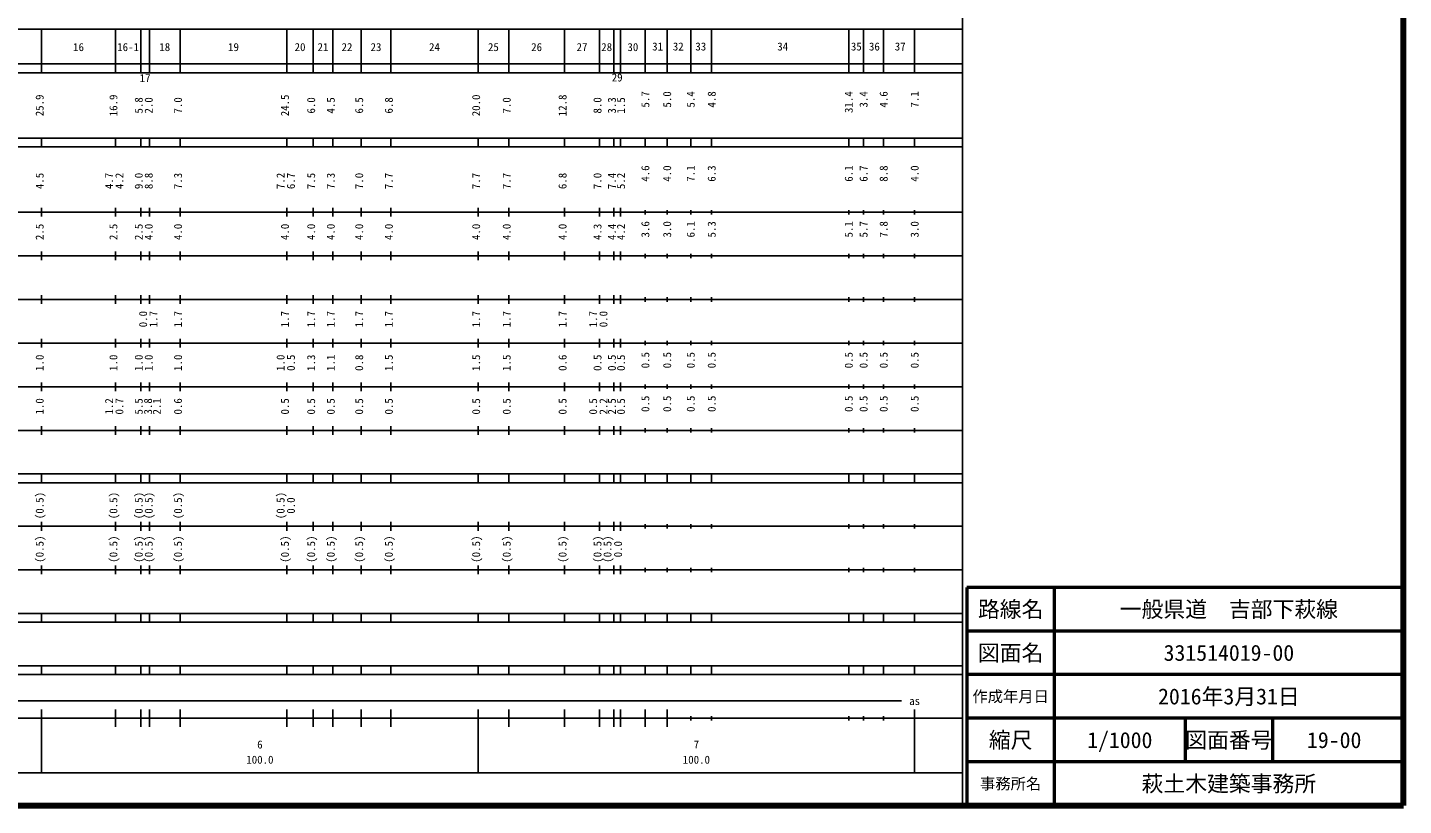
# Model space of a CAD drawing. Units: millimetres on the paper, enlarged 1000 times. Extents: x 40000 to 680000, y 20000 to 380000.
# Drawn here: x 364762 to 680000, y 20000 to 198357 of the extents above; entities that cross this region are included whole.
import ezdxf
from ezdxf.enums import TextEntityAlignment as Align

# ---------------------------------------------------------------- set-up
doc = ezdxf.new("R2010")
doc.units = ezdxf.units.MM
doc.header["$LTSCALE"] = 1000
for name, color, linetype, lineweight in [('M-TTL', 2, 'Continuous', 140), ('M-TTL-BAND', 7, 'Continuous', 25), ('M-TTL-FRAM', 2, 'Continuous', 50), ('M-TTL-LINE', 7, 'Continuous', 50)]:
    doc.layers.add(name, color=color, linetype=linetype, lineweight=lineweight)
doc.layers.add('M-TTL-TXT', color=7, linetype='Continuous')
doc.styles.add('ＭＳ ゴシック', font='')
doc.styles.get('ＭＳ ゴシック').set_extended_font_data('MS Gothic')

msp = doc.modelspace()

# ---------------------------------------------------------------- linework, layer by layer
at = {"layer": 'M-TTL'}
for p, q in [((680000, 20000), (680000, 380000)), ((40000, 20000), (680000, 20000))]:
    msp.add_line(p, q, dxfattribs=at)
at = {"layer": 'M-TTL-BAND'}
for p, q in [((579000, 20000), (579000, 370000)), ((68000, 198000), (579000, 198000)), ((368000, 188000), (368000, 198000)), ((384900, 188000), (384900, 198000)), ((390700, 188000), (390700, 198000)), ((392700, 188000), (392700, 198000)), ((399700, 188000), (399700, 198000)), ((424200, 188000), (424200, 198000)), ((430200, 188000), (430200, 198000)), ((434700, 188000), (434700, 198000)), ((441200, 188000), (441200, 198000)), ((448000, 188000), (448000, 198000)), ((468000, 188000), (468000, 198000)), ((475000, 188000), (475000, 198000)), ((487800, 188000), (487800, 198000)), ((495800, 188000), (495800, 198000)), ((499100, 188000), (499100, 198000)), ((500600, 188000), (500600, 198000)), ((506300, 198000), (506300, 188000)), ((506300, 188000), (506300, 198000)), ((511300, 198000), (511300, 188000)), ((516700, 198000), (516700, 188000)), ((521500, 198000), (521500, 188000)), ((552900, 198000), (552900, 188000)), ((556300, 198000), (556300, 188000)), ((560900, 198000), (560900, 188000)), ((568000, 198000), (568000, 188000)), ((40000, 190000), (579000, 190000)), ((40000, 188000), (579000, 188000)), ((40000, 173000), (579000, 173000)), ((40000, 171000), (579000, 171000)), ((368000, 171000), (368000, 173000)), ((384900, 171000), (384900, 173000)), ((390700, 171000), (390700, 173000)), ((392700, 171000), (392700, 173000)), ((399700, 171000), (399700, 173000)), ((424200, 171000), (424200, 173000)), ((430200, 171000), (430200, 173000)), ((434700, 171000), (434700, 173000)), ((441200, 171000), (441200, 173000)), ((448000, 171000), (448000, 173000)), ((468000, 171000), (468000, 173000)), ((475000, 171000), (475000, 173000)), ((487800, 171000), (487800, 173000)), ((495800, 171000), (495800, 173000)), ((499100, 171000), (499100, 173000)), ((500600, 171000), (500600, 173000)), ((506300, 171000), (506300, 173000)), ((511300, 171000), (511300, 173000)), ((516700, 171000), (516700, 173000)), ((521500, 171000), (521500, 173000)), ((552900, 171000), (552900, 173000)), ((556300, 171000), (556300, 173000)), ((560900, 171000), (560900, 173000)), ((568000, 171000), (568000, 173000)), ((40000, 156000), (579000, 156000)), ((368000, 155000), (368000, 157000)), ((384900, 155000), (384900, 157000)), ((390700, 155000), (390700, 157000)), ((392700, 155000), (392700, 157000)), ((399700, 155000), (399700, 157000)), ((424200, 155000), (424200, 157000)), ((430200, 155000), (430200, 157000)), ((434700, 155000), (434700, 157000)), ((441200, 155000), (441200, 157000)), ((448000, 155000), (448000, 157000)), ((468000, 155000), (468000, 157000)), ((475000, 155000), (475000, 157000)), ((487800, 155000), (487800, 157000)), ((495800, 155000), (495800, 157000)), ((499100, 155000), (499100, 157000)), ((500600, 155000), (500600, 157000)), ((506300, 156000), (506300, 156500)), ((506300, 155500), (506300, 156000)), ((511300, 156000), (511300, 156500)), ((511300, 155500), (511300, 156000)), ((516700, 156000), (516700, 156500)), ((516700, 155500), (516700, 156000)), ((521500, 156000), (521500, 156500)), ((521500, 155500), (521500, 156000)), ((552900, 156000), (552900, 156500)), ((552900, 155500), (552900, 156000)), ((556300, 156000), (556300, 156500)), ((556300, 155500), (556300, 156000)), ((560900, 156000), (560900, 156500)), ((560900, 155500), (560900, 156000)), ((568000, 156000), (568000, 156500)), ((568000, 155500), (568000, 156000)), ((46000, 146000), (579000, 146000)), ((368000, 145000), (368000, 147000)), ((384900, 145000), (384900, 147000)), ((390700, 145000), (390700, 147000)), ((392700, 145000), (392700, 147000)), ((399700, 145000), (399700, 147000)), ((424200, 145000), (424200, 147000)), ((430200, 145000), (430200, 147000)), ((434700, 145000), (434700, 147000)), ((441200, 145000), (441200, 147000)), ((448000, 145000), (448000, 147000)), ((468000, 145000), (468000, 147000)), ((475000, 145000), (475000, 147000)), ((487800, 145000), (487800, 147000)), ((495800, 145000), (495800, 147000)), ((499100, 145000), (499100, 147000)), ((500600, 145000), (500600, 147000)), ((506300, 146000), (506300, 146500)), ((506300, 145500), (506300, 146000)), ((511300, 146000), (511300, 146500)), ((511300, 145500), (511300, 146000)), ((516700, 146000), (516700, 146500)), ((516700, 145500), (516700, 146000)), ((521500, 146000), (521500, 146500)), ((521500, 145500), (521500, 146000)), ((552900, 146000), (552900, 146500)), ((552900, 145500), (552900, 146000)), ((556300, 146000), (556300, 146500)), ((556300, 145500), (556300, 146000)), ((560900, 146000), (560900, 146500)), ((560900, 145500), (560900, 146000)), ((568000, 146000), (568000, 146500)), ((568000, 145500), (568000, 146000)), ((52000, 136000), (579000, 136000)), ((368000, 135000), (368000, 137000)), ((384900, 135000), (384900, 137000)), ((390700, 135000), (390700, 137000)), ((392700, 135000), (392700, 137000)), ((399700, 135000), (399700, 137000)), ((424200, 135000), (424200, 137000)), ((430200, 135000), (430200, 137000)), ((434700, 135000), (434700, 137000)), ((441200, 135000), (441200, 137000)), ((448000, 135000), (448000, 137000)), ((468000, 135000), (468000, 137000)), ((475000, 135000), (475000, 137000)), ((487800, 135000), (487800, 137000)), ((495800, 135000), (495800, 137000)), ((499100, 135000), (499100, 137000)), ((500600, 135000), (500600, 137000)), ((506300, 136000), (506300, 136500)), ((506300, 135500), (506300, 136000)), ((511300, 136000), (511300, 136500)), ((511300, 135500), (511300, 136000)), ((516700, 136000), (516700, 136500)), ((516700, 135500), (516700, 136000)), ((521500, 136000), (521500, 136500)), ((521500, 135500), (521500, 136000)), ((552900, 136000), (552900, 136500)), ((552900, 135500), (552900, 136000)), ((556300, 136000), (556300, 136500)), ((556300, 135500), (556300, 136000)), ((560900, 136000), (560900, 136500)), ((560900, 135500), (560900, 136000)), ((568000, 136000), (568000, 136500)), ((568000, 135500), (568000, 136000)), ((368000, 125000), (368000, 127000)), ((384900, 125000), (384900, 127000)), ((390700, 125000), (390700, 127000)), ((392700, 125000), (392700, 127000)), ((399700, 125000), (399700, 127000)), ((424200, 125000), (424200, 127000)), ((430200, 125000), (430200, 127000)), ((434700, 125000), (434700, 127000)), ((441200, 125000), (441200, 127000)), ((448000, 125000), (448000, 127000)), ((468000, 125000), (468000, 127000)), ((475000, 125000), (475000, 127000)), ((487800, 125000), (487800, 127000)), ((495800, 125000), (495800, 127000)), ((499100, 125000), (499100, 127000)), ((500600, 125000), (500600, 127000)), ((506300, 126000), (506300, 126500)), ((511300, 126000), (511300, 126500)), ((516700, 126000), (516700, 126500)), ((521500, 126000), (521500, 126500)), ((552900, 126000), (552900, 126500)), ((556300, 126000), (556300, 126500)), ((560900, 126000), (560900, 126500)), ((568000, 126000), (568000, 126500)), ((46000, 126000), (579000, 126000)), ((506300, 125500), (506300, 126000)), ((511300, 125500), (511300, 126000)), ((516700, 125500), (516700, 126000)), ((521500, 125500), (521500, 126000)), ((552900, 125500), (552900, 126000)), ((556300, 125500), (556300, 126000)), ((560900, 125500), (560900, 126000)), ((568000, 125500), (568000, 126000)), ((368000, 115000), (368000, 117000)), ((384900, 115000), (384900, 117000)), ((390700, 115000), (390700, 117000)), ((392700, 115000), (392700, 117000)), ((399700, 115000), (399700, 117000)), ((424200, 115000), (424200, 117000)), ((430200, 115000), (430200, 117000)), ((434700, 115000), (434700, 117000)), ((441200, 115000), (441200, 117000)), ((448000, 115000), (448000, 117000)), ((468000, 115000), (468000, 117000)), ((475000, 115000), (475000, 117000)), ((487800, 115000), (487800, 117000)), ((495800, 115000), (495800, 117000)), ((499100, 115000), (499100, 117000)), ((500600, 115000), (500600, 117000)), ((52000, 116000), (579000, 116000)), ((506300, 116000), (506300, 116500)), ((506300, 115500), (506300, 116000)), ((511300, 116000), (511300, 116500)), ((511300, 115500), (511300, 116000)), ((516700, 116000), (516700, 116500)), ((516700, 115500), (516700, 116000)), ((521500, 116000), (521500, 116500)), ((521500, 115500), (521500, 116000)), ((552900, 116000), (552900, 116500)), ((552900, 115500), (552900, 116000)), ((556300, 116000), (556300, 116500)), ((556300, 115500), (556300, 116000)), ((560900, 116000), (560900, 116500)), ((560900, 115500), (560900, 116000)), ((568000, 116000), (568000, 116500)), ((568000, 115500), (568000, 116000)), ((46000, 106000), (579000, 106000)), ((368000, 105000), (368000, 107000)), ((384900, 105000), (384900, 107000)), ((390700, 105000), (390700, 107000)), ((392700, 105000), (392700, 107000)), ((399700, 105000), (399700, 107000)), ((424200, 105000), (424200, 107000)), ((430200, 105000), (430200, 107000)), ((434700, 105000), (434700, 107000)), ((441200, 105000), (441200, 107000)), ((448000, 105000), (448000, 107000)), ((468000, 105000), (468000, 107000)), ((475000, 105000), (475000, 107000)), ((487800, 105000), (487800, 107000)), ((495800, 105000), (495800, 107000)), ((499100, 105000), (499100, 107000)), ((500600, 105000), (500600, 107000)), ((506300, 106000), (506300, 106500)), ((506300, 105500), (506300, 106000)), ((511300, 106000), (511300, 106500)), ((511300, 105500), (511300, 106000)), ((516700, 106000), (516700, 106500)), ((516700, 105500), (516700, 106000)), ((521500, 106000), (521500, 106500)), ((521500, 105500), (521500, 106000)), ((552900, 106000), (552900, 106500)), ((552900, 105500), (552900, 106000)), ((556300, 106000), (556300, 106500)), ((556300, 105500), (556300, 106000)), ((560900, 106000), (560900, 106500)), ((560900, 105500), (560900, 106000)), ((568000, 106000), (568000, 106500)), ((568000, 105500), (568000, 106000)), ((40000, 96000), (579000, 96000)), ((368000, 94000), (368000, 96000)), ((384900, 94000), (384900, 96000)), ((390700, 94000), (390700, 96000)), ((392700, 94000), (392700, 96000)), ((399700, 94000), (399700, 96000)), ((424200, 94000), (424200, 96000)), ((430200, 94000), (430200, 96000)), ((434700, 94000), (434700, 96000)), ((441200, 94000), (441200, 96000)), ((448000, 94000), (448000, 96000)), ((468000, 94000), (468000, 96000)), ((475000, 94000), (475000, 96000)), ((487800, 94000), (487800, 96000)), ((495800, 94000), (495800, 96000)), ((499100, 94000), (499100, 96000)), ((500600, 94000), (500600, 96000)), ((506300, 94500), (506300, 96000)), ((511300, 94500), (511300, 96000)), ((516700, 94500), (516700, 96000)), ((521500, 94500), (521500, 96000)), ((552900, 94500), (552900, 96000)), ((556300, 94500), (556300, 96000)), ((560900, 94500), (560900, 96000)), ((568000, 94500), (568000, 96000)), ((40000, 94000), (579000, 94000)), ((506300, 94000), (506300, 94500)), ((511300, 94000), (511300, 94500)), ((516700, 94000), (516700, 94500)), ((521500, 94000), (521500, 94500)), ((552900, 94000), (552900, 94500)), ((556300, 94000), (556300, 94500)), ((560900, 94000), (560900, 94500)), ((568000, 94000), (568000, 94500)), ((49000, 84000), (579000, 84000)), ((368000, 83000), (368000, 85000)), ((384900, 83000), (384900, 85000)), ((390700, 83000), (390700, 85000)), ((392700, 83000), (392700, 85000)), ((399700, 83000), (399700, 85000)), ((424200, 83000), (424200, 85000)), ((430200, 83000), (430200, 85000)), ((434700, 83000), (434700, 85000)), ((441200, 83000), (441200, 85000)), ((448000, 83000), (448000, 85000)), ((468000, 83000), (468000, 85000)), ((475000, 83000), (475000, 85000)), ((487800, 83000), (487800, 85000)), ((495800, 83000), (495800, 85000)), ((499100, 83000), (499100, 85000)), ((500600, 83000), (500600, 85000)), ((506300, 84000), (506300, 84500)), ((506300, 83500), (506300, 84000)), ((511300, 84000), (511300, 84500)), ((511300, 83500), (511300, 84000)), ((516700, 84000), (516700, 84500)), ((516700, 83500), (516700, 84000)), ((521500, 84000), (521500, 84500)), ((521500, 83500), (521500, 84000)), ((552900, 84000), (552900, 84500)), ((552900, 83500), (552900, 84000)), ((556300, 84000), (556300, 84500)), ((556300, 83500), (556300, 84000)), ((560900, 84000), (560900, 84500)), ((560900, 83500), (560900, 84000)), ((568000, 84000), (568000, 84500)), ((568000, 83500), (568000, 84000)), ((40000, 74000), (579000, 74000)), ((368000, 73000), (368000, 75000)), ((384900, 73000), (384900, 75000)), ((390700, 73000), (390700, 75000)), ((392700, 73000), (392700, 75000)), ((399700, 73000), (399700, 75000)), ((424200, 73000), (424200, 75000)), ((430200, 73000), (430200, 75000)), ((434700, 73000), (434700, 75000)), ((441200, 73000), (441200, 75000)), ((448000, 73000), (448000, 75000)), ((468000, 73000), (468000, 75000)), ((475000, 73000), (475000, 75000)), ((487800, 73000), (487800, 75000)), ((495800, 73000), (495800, 75000)), ((499100, 73000), (499100, 75000)), ((500600, 73000), (500600, 75000)), ((506300, 74000), (506300, 74500)), ((506300, 73500), (506300, 74000)), ((511300, 74000), (511300, 74500)), ((511300, 73500), (511300, 74000)), ((516700, 74000), (516700, 74500)), ((516700, 73500), (516700, 74000)), ((521500, 74000), (521500, 74500)), ((521500, 73500), (521500, 74000)), ((552900, 74000), (552900, 74500)), ((552900, 73500), (552900, 74000)), ((556300, 74000), (556300, 74500)), ((556300, 73500), (556300, 74000)), ((560900, 74000), (560900, 74500)), ((560900, 73500), (560900, 74000)), ((568000, 74000), (568000, 74500)), ((568000, 73500), (568000, 74000)), ((40000, 64000), (579000, 64000)), ((368000, 62000), (368000, 64000)), ((384900, 62000), (384900, 64000)), ((390700, 62000), (390700, 64000)), ((392700, 62000), (392700, 64000)), ((399700, 62000), (399700, 64000)), ((424200, 62000), (424200, 64000)), ((430200, 62000), (430200, 64000)), ((434700, 62000), (434700, 64000)), ((441200, 62000), (441200, 64000)), ((448000, 62000), (448000, 64000)), ((468000, 62000), (468000, 64000)), ((475000, 62000), (475000, 64000)), ((487800, 62000), (487800, 64000)), ((495800, 62000), (495800, 64000)), ((499100, 62000), (499100, 64000)), ((500600, 62000), (500600, 64000)), ((506300, 62000), (506300, 64000)), ((511300, 62000), (511300, 64000)), ((516700, 62000), (516700, 64000)), ((521500, 62000), (521500, 64000)), ((552900, 62000), (552900, 64000)), ((556300, 62000), (556300, 64000)), ((560900, 62000), (560900, 64000)), ((568000, 62000), (568000, 64000)), ((40000, 62000), (579000, 62000)), ((40000, 52000), (579000, 52000)), ((368000, 50000), (368000, 52000)), ((384900, 50000), (384900, 52000)), ((390700, 50000), (390700, 52000)), ((392700, 50000), (392700, 52000)), ((399700, 50000), (399700, 52000)), ((424200, 50000), (424200, 52000)), ((430200, 50000), (430200, 52000)), ((434700, 50000), (434700, 52000)), ((441200, 50000), (441200, 52000)), ((448000, 50000), (448000, 52000)), ((468000, 50000), (468000, 52000)), ((475000, 50000), (475000, 52000)), ((487800, 50000), (487800, 52000)), ((495800, 50000), (495800, 52000)), ((499100, 50000), (499100, 52000)), ((500600, 50000), (500600, 52000)), ((506300, 50000), (506300, 52000)), ((511300, 50000), (511300, 52000)), ((516700, 50000), (516700, 52000)), ((521500, 50000), (521500, 52000)), ((552900, 50000), (552900, 52000)), ((556300, 50000), (556300, 52000)), ((560900, 50000), (560900, 52000)), ((568000, 50000), (568000, 52000)), ((40000, 50000), (579000, 50000)), ((71000, 44000), (565000, 44000)), ((368000, 27500), (368000, 42000)), ((384900, 38000), (384900, 42000)), ((390700, 38000), (390700, 42000)), ((392700, 38000), (392700, 42000)), ((399700, 38000), (399700, 42000)), ((424200, 38000), (424200, 42000)), ((430200, 38000), (430200, 42000)), ((434700, 38000), (434700, 42000)), ((441200, 38000), (441200, 42000)), ((448000, 38000), (448000, 42000)), ((468000, 27500), (468000, 42000)), ((475000, 38000), (475000, 42000)), ((487800, 38000), (487800, 42000)), ((495800, 38000), (495800, 42000)), ((499100, 38000), (499100, 42000)), ((500600, 38000), (500600, 42000)), ((506300, 38000), (506300, 42000)), ((511300, 38000), (511300, 42000)), ((568000, 27500), (568000, 42000)), ((40000, 40000), (579000, 40000)), ((506300, 40000), (506300, 40500)), ((506300, 39500), (506300, 40000)), ((511300, 40000), (511300, 40500)), ((511300, 39500), (511300, 40000)), ((516700, 40000), (516700, 40500)), ((516700, 39500), (516700, 40000)), ((521500, 40000), (521500, 40500)), ((521500, 39500), (521500, 40000)), ((552900, 40000), (552900, 40500)), ((552900, 39500), (552900, 40000)), ((556300, 40000), (556300, 40500)), ((556300, 39500), (556300, 40000)), ((560900, 40000), (560900, 40500)), ((560900, 39500), (560900, 40000)), ((568000, 40000), (568000, 40500)), ((568000, 39500), (568000, 40000)), ((568000, 30000), (568000, 30500)), ((568000, 29500), (568000, 30000)), ((68000, 27500), (579000, 27500))]:
    msp.add_line(p, q, dxfattribs=at)
at = {"layer": 'M-TTL-FRAM'}
for p, q in [((680000, 70000), (580000, 70000)), ((580000, 70000), (580000, 20000))]:
    msp.add_line(p, q, dxfattribs=at)
at = {"layer": 'M-TTL-LINE'}
for p, q in [((600000, 70000), (600000, 20000)), ((680000, 60000), (580000, 60000)), ((680000, 50000), (580000, 50000)), ((680000, 40000), (580000, 40000)), ((630000, 40000), (630000, 30000)), ((650000, 40000), (650000, 30000)), ((680000, 30000), (580000, 30000))]:
    msp.add_line(p, q, dxfattribs=at)

# ---------------------------------------------------------------- texts
at = {"layer": 'M-TTL-BAND', "style": 'ＭＳ ゴシック'}
for s, p in [('16', (376450, 192405)), ('16-1', (387800, 192405)), ('18', (396200, 192405)), ('19', (411950, 192405)), ('20', (427200, 192405)), ('21', (432450, 192405)), ('22', (437950, 192405)), ('23', (444600, 192405)), ('24', (458000, 192405)), ('25', (471500, 192405)), ('26', (481400, 192405)), ('27', (491800, 192405)), ('28', (497450, 192405)), ('30', (503450, 192405)), ('17', (391700, 185299)), ('29', (499850, 185435)), ('as', (568000, 42500)), ('6', (418000, 32523)), ('7', (518000, 32523)), ('100.0', (418000, 29033)), ('100.0', (518000, 29033))]:
    msp.add_text(s, height=1833, dxfattribs=at).set_placement(p, align=Align.BOTTOM_CENTER)
for s, p in [('31', (509116, 194000)), ('32', (513849, 194000)), ('33', (519012, 194000)), ('34', (537782, 194000)), ('35', (554643, 194000)), ('36', (558785, 194000)), ('37', (564701, 194000))]:
    msp.add_text(s, height=1833, dxfattribs=at).set_placement(p, align=Align.MIDDLE_CENTER)
for s, p in [('25.9', (369000, 180500)), ('16.9', (385900, 180500)), ('24.5', (425200, 180500)), ('20.0', (469000, 180500)), ('12.8', (488800, 180500)), ('5.8', (391700, 180500)), ('2.0', (393986, 180500)), ('7.0', (400700, 180500)), ('6.0', (431200, 180500)), ('4.5', (435700, 180500)), ('6.5', (442200, 180500)), ('6.8', (449000, 180500)), ('7.0', (476000, 180500)), ('8.0', (496800, 180500)), ('3.3', (500100, 180500)), ('1.5', (502194, 180500)), ('4.5', (369000, 163174)), ('4.7', (384900, 163174)), ('4.2', (387270, 163174)), ('9.0', (391700, 163174)), ('8.8', (393986, 163174)), ('7.3', (400700, 163174)), ('7.2', (424200, 163174)), ('6.7', (426570, 163174)), ('7.5', (431200, 163174)), ('7.3', (435700, 163174)), ('7.0', (442200, 163174)), ('7.7', (449000, 163174)), ('7.7', (469000, 163174)), ('7.7', (476000, 163174)), ('6.8', (488800, 163174)), ('7.0', (496800, 163174)), ('7.4', (500100, 163174)), ('5.2', (502194, 163174)), ('2.5', (369000, 151500)), ('2.5', (385900, 151500)), ('2.5', (391700, 151500)), ('4.0', (393986, 151500)), ('4.0', (400700, 151500)), ('4.0', (425200, 151500)), ('4.0', (431200, 151500)), ('4.0', (435700, 151500)), ('4.0', (442200, 151500)), ('4.0', (449000, 151500)), ('4.0', (469000, 151500)), ('4.0', (476000, 151500)), ('4.0', (488800, 151500)), ('4.3', (496800, 151500)), ('4.4', (500100, 151500)), ('4.2', (502194, 151500)), ('0.0', (392700, 131500)), ('1.7', (395070, 131500)), ('1.7', (400700, 131500)), ('1.7', (425200, 131500)), ('1.7', (431200, 131500)), ('1.7', (435700, 131500)), ('1.7', (442200, 131500)), ('1.7', (449000, 131500)), ('1.7', (469000, 131500)), ('1.7', (476000, 131500)), ('1.7', (488800, 131500)), ('1.7', (495800, 131500)), ('0.0', (498170, 131500)), ('1.0', (369000, 121500)), ('1.0', (385900, 121500)), ('1.0', (391700, 121500)), ('1.0', (393986, 121500)), ('1.0', (400700, 121500)), ('1.0', (424200, 121500)), ('0.5', (426570, 121500)), ('1.3', (431200, 121500)), ('1.1', (435700, 121500)), ('0.8', (442200, 121500)), ('1.5', (449000, 121500)), ('1.5', (469000, 121500)), ('1.5', (476000, 121500)), ('0.6', (488800, 121500)), ('0.5', (496800, 121500)), ('0.5', (500100, 121500)), ('0.5', (502194, 121500)), ('1.0', (369000, 111500)), ('1.2', (384900, 111500)), ('0.7', (387270, 111500)), ('5.5', (391700, 111500)), ('3.8', (393831, 111500)), ('2.1', (395836, 111500)), ('0.6', (400700, 111500)), ('0.5', (425200, 111500)), ('0.5', (431200, 111500)), ('0.5', (435700, 111500)), ('0.5', (442200, 111500)), ('0.5', (449000, 111500)), ('0.5', (469000, 111500)), ('0.5', (476000, 111500)), ('0.5', (488800, 111500)), ('0.5', (495800, 111500)), ('2.2', (498170, 111500)), ('2.5', (500100, 111500)), ('0.5', (502194, 111500)), ('(0.5)', (369000, 88764)), ('(0.5)', (385900, 88764)), ('(0.5)', (391700, 88764)), ('(0.5)', (393986, 88764)), ('(0.5)', (400700, 88764)), ('(0.5)', (424200, 88764)), ('0.0', (426563, 88764)), ('(0.5)', (369000, 78764)), ('(0.5)', (385900, 78764)), ('(0.5)', (391700, 78764)), ('(0.5)', (393986, 78764)), ('(0.5)', (400700, 78764)), ('(0.5)', (425200, 78764)), ('(0.5)', (431200, 78764)), ('(0.5)', (435700, 78764)), ('(0.5)', (442200, 78764)), ('(0.5)', (449000, 78764)), ('(0.5)', (469000, 78764)), ('(0.5)', (476000, 78764)), ('(0.5)', (488800, 78764)), ('(0.5)', (496800, 78764)), ('(0.5)', (499100, 78764)), ('0.0', (501510, 78764))]:
    msp.add_text(s, height=1833, rotation=90, dxfattribs=at).set_placement(p, align=Align.BOTTOM_CENTER)
for s, p in [('5.7', (506300, 183742)), ('5.0', (511300, 183742)), ('5.4', (516700, 183742)), ('4.8', (521500, 183742)), ('31.4', (552900, 183742)), ('3.4', (556300, 183742)), ('4.6', (560900, 183742)), ('7.1', (568000, 183742)), ('4.6', (506300, 166742)), ('4.0', (511300, 166742)), ('7.1', (516700, 166742)), ('6.3', (521500, 166742)), ('6.1', (552900, 166742)), ('6.7', (556300, 166742)), ('8.8', (560900, 166742)), ('4.0', (568000, 166742)), ('3.6', (506300, 153960)), ('3.0', (511300, 153960)), ('6.1', (516700, 153960)), ('5.3', (521500, 153960)), ('5.1', (552900, 153960)), ('5.7', (556300, 153960)), ('7.8', (560900, 153960)), ('3.0', (568000, 153960)), ('0.5', (506300, 123960)), ('0.5', (511300, 123960)), ('0.5', (516700, 123960)), ('0.5', (521500, 123960)), ('0.5', (552900, 123960)), ('0.5', (556300, 123960)), ('0.5', (560900, 123960)), ('0.5', (568000, 123960)), ('0.5', (506300, 113960)), ('0.5', (511300, 113960)), ('0.5', (516700, 113960)), ('0.5', (521500, 113960)), ('0.5', (552900, 113960)), ('0.5', (556300, 113960)), ('0.5', (560900, 113960)), ('0.5', (568000, 113960))]:
    msp.add_text(s, height=1833, rotation=90, dxfattribs=at).set_placement(p, align=Align.MIDDLE_RIGHT)
at = {"layer": 'M-TTL-TXT', "style": 'ＭＳ ゴシック'}
for s, height, p in [('路線名', 3666, (590000, 65000)), ('路線名', 3666, (590000, 65000)), ('一般県道\u3000吉部下萩線', 3666, (640000, 65000)), ('図面名', 3666, (590000, 55000)), ('図面名', 3666, (590000, 55000)), ('331514019-00', 3666, (640000, 55000)), ('2016年3月31日', 3666, (640000, 45000)), ('作成年月日', 2566, (590000, 45000)), ('作成年月日', 2566, (590000, 45000)), ('縮尺', 3666, (590000, 35000)), ('縮尺', 3666, (590000, 35000)), ('1/1000', 3666, (615000, 35000)), ('図面番号', 3666, (640000, 35000)), ('図面番号', 3666, (640000, 35000)), ('19-00', 3666, (664125, 35000)), ('事務所名', 2566, (590000, 25000)), ('事務所名', 2566, (590000, 25000)), ('萩土木建築事務所', 3666, (640000, 25000))]:
    msp.add_text(s, height=height, dxfattribs=at).set_placement(p, align=Align.MIDDLE_CENTER)

doc.saveas('drawing.dxf')
